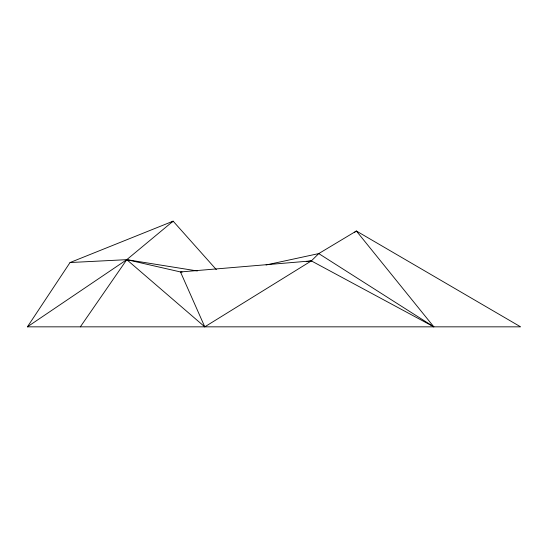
<?xml version="1.0" encoding="UTF-8"?>
<svg xmlns="http://www.w3.org/2000/svg" width="548" height="548" viewBox="0 0 548 548"><rect width="100%" height="100%" fill="white"/><g stroke="black" fill="none" stroke-linecap="round" stroke-linejoin="round"><path stroke-width="0.82" d="M70.034 262.54L126.773 259.663L204.774 326.841L311.36 260.896L318.758 253.587L356.385 231.009L520.6 326.841L27.4 326.841L70.034 262.54L173.141 221.159L216.33 269.63M80.337 326.841L126.773 259.663L173.141 221.159L171.757 222.159M354.323 232.53L356.385 231.009L433.838 326.841L311.36 260.896L180.491 271.952L126.773 259.663L27.4 326.841M266.054 264.972L318.758 253.587L433.838 326.841M306.284 261.677L311.36 260.896M182.176 272.068L180.491 271.952L204.774 326.841M126.773 259.663L197.349 270.965"/></g></svg>
